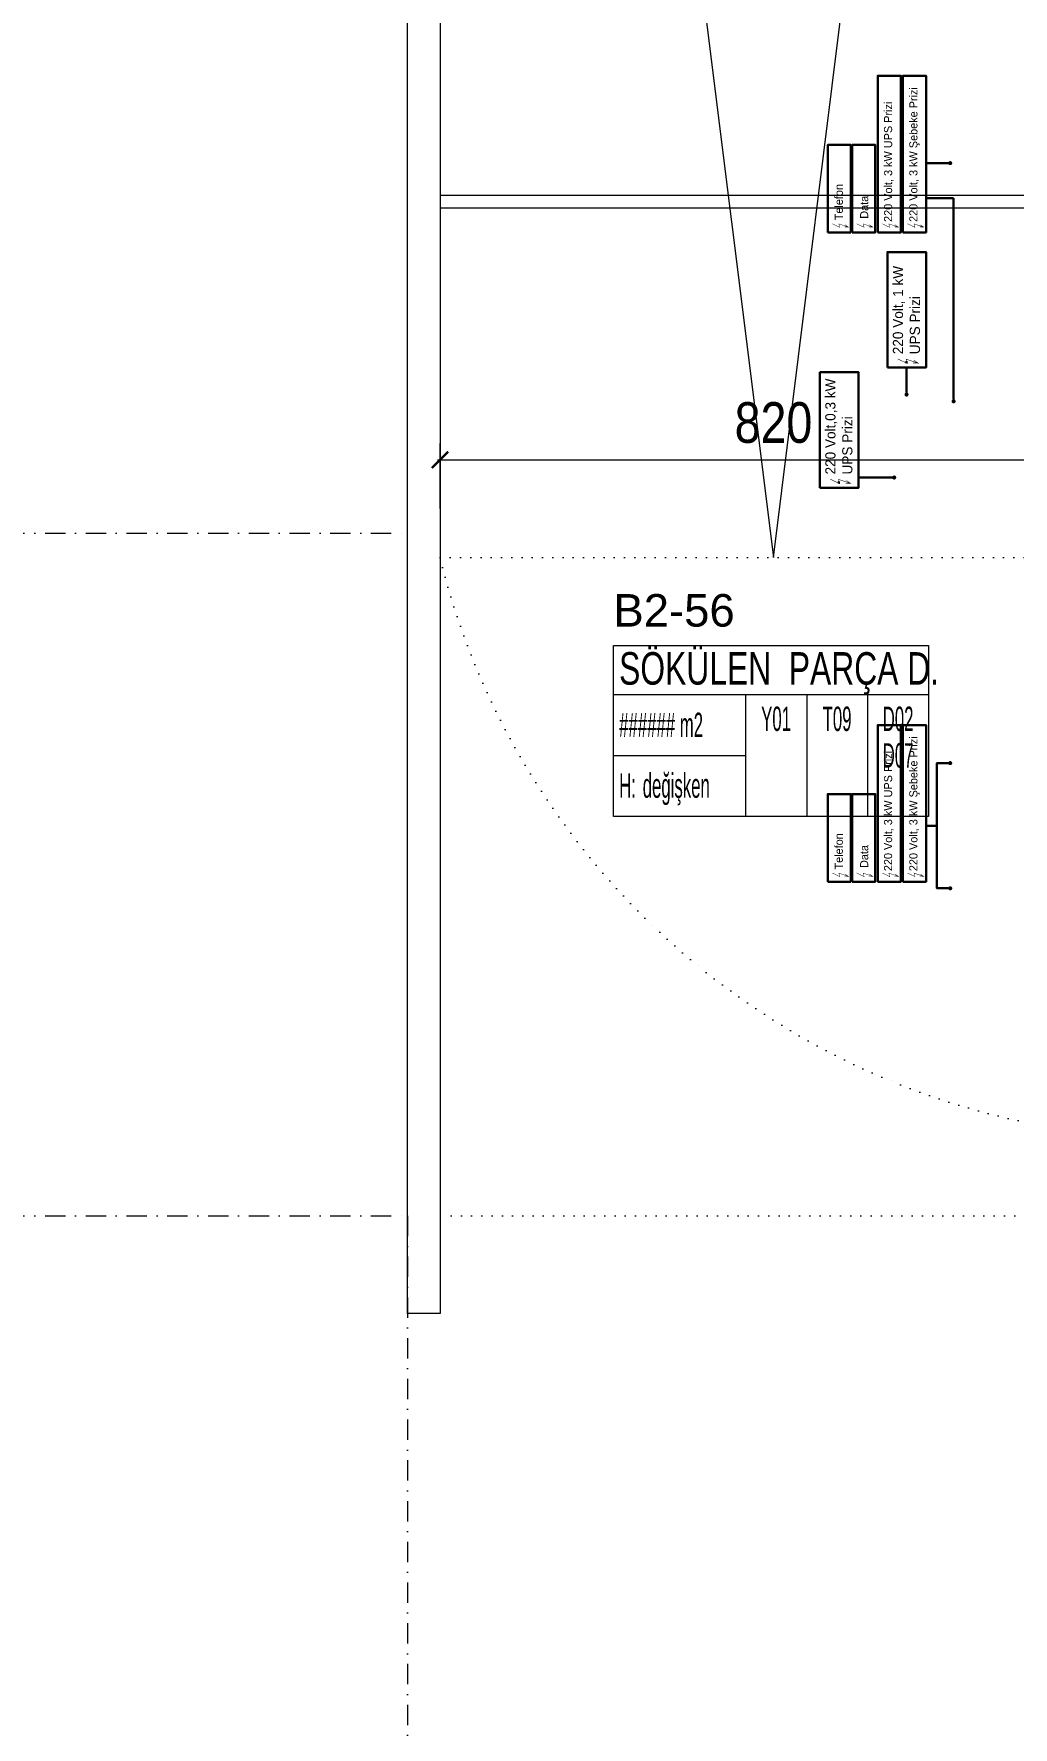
# Model space of a CAD drawing. Header units: metres. Extents: x -13194 to 152406, y -4219 to 19791.
# Drawn here: x -459 to 745, y -629 to 1454 of the extents above; entities that cross this region are included whole.
import ezdxf
from ezdxf.enums import TextEntityAlignment as Align

# ---------------------------------------------------------------- set-up
doc = ezdxf.new("R2010")
doc.units = ezdxf.units.M
doc.header["$LTSCALE"] = 100
doc.header["$MEASUREMENT"] = 0
doc.linetypes.add('DASHDOT2', pattern=[0.5, 0.25, -0.125, 0, -0.125])
doc.linetypes.add('DOT2', pattern=[0.125, 0, -0.125])
doc.layers.get('0').update_dxf_attribs({"color": 9, "lineweight": 9})
for name, color, linetype, lineweight in [('00', 9, 'Continuous', 9), ('01', 9, 'Continuous', 9), ('06D', 9, 'Continuous', 9), ('20', 9, 'DOT2', 9), ('21_mahal200', 9, 'Continuous', 9), ('24', 9, 'DASHDOT2', 9), ('25', 76, 'Continuous', 9), ('elektrik', 252, 'Continuous', 30)]:
    doc.layers.add(name, color=color, linetype=linetype, lineweight=lineweight)
doc.styles.add('Arial', font='arial.ttf', dxfattribs={"height": 2.5})
doc.styles.add('MuuM_TEXT-STANDART', font='ARIALN.TTF')
doc.styles.get("Standard").update_dxf_attribs({"font": 'ARIALN.TTF'})
doc.dimstyles.new('MuuM_DIM200', dxfattribs={"dimscale": 20, "dimtxt": 2, "dimasz": 1, "dimexe": 1, "dimexo": 1, "dimgap": 1, "dimtad": 1, "dimdec": 1, "dimrnd": 0.5, "dimdsep": 46, "dimtxsty": 'MuuM_TEXT-STANDART', "dimblk": 'ARCHTICK', "dimcen": 0, "dimdle": 0.15, "dimclrd": 256, "dimclre": 256, "dimclrt": 256, "dimadec": 0, "dimazin": 0, "dimtfac": 5, "dimtdec": 1, "dimtix": 1, "dimtmove": 2, "dimatfit": 3, "dimldrblk": 'DOT', "dimfxl": 3, "dimfxlon": 1, "dimtolj": 1, "dimlwd": -1, "dimlwe": -1, "dimarcsym": 0})

# ---------------------------------------------------------------- blocks, each defined once
blk = doc.blocks.new('p-akslar_yeni')
at = {"layer": '24'}
for points in [[(2312, -7735), (6415, -7735)], [(2312, -8575), (6415, -8575)], [(6415, -8575), (6415, -11897.2)]]:
    blk.add_lwpolyline(points, dxfattribs=at)
blk = doc.blocks.new('_Dot')
at = {"color": 0, "linetype": 'ByBlock', "lineweight": -2}
blk.add_line((-0.5, 0), (-1, 0), dxfattribs=at)
at = {"color": 0, "linetype": 'ByBlock', "const_width": 0.5}
blk.add_lwpolyline([(-0.25, 0, 1), (0.25, 0, 1)], format="xyb", close=True, dxfattribs=at)
blk = doc.blocks.new('enerji')
at = {"color": 1, "true_color": 0xeb0000, "const_width": 10}
for points in [[(-400546, -608260), (-400624, -608423), (-400549, -608405), (-400620, -608616)], [(-400615, -608525), (-400620, -608616), (-400569, -608541)]]:
    blk.add_lwpolyline(points, dxfattribs=at)
blk = doc.blocks.new('2.bod.sitatik')
at = {"layer": '01'}
blk.add_lwpolyline([(40, -8750), (0, -8750), (0, -2950), (40, -2950), (40, -8710), (40, -8710)], close=True, dxfattribs=at)
blk = doc.blocks.new('_ArchTick')
at = {"color": 0, "linetype": 'ByBlock', "const_width": 0.15}
blk.add_lwpolyline([(-0.5, -0.5), (0.5, 0.5)], dxfattribs=at)
blk = doc.blocks.new('*D601')
at = {"layer": '25', "transparency": 16777216}
for p, q in [((40, -32440.8), (40, -32360.8)), ((860, -32440.8), (860, -32360.8)), ((37, -32380.8), (863, -32380.8))]:
    blk.add_line(p, q, dxfattribs=at)
at = {"layer": '25', "transparency": 16777216, "xscale": 20, "yscale": 20, "zscale": 20, "rotation": 180}
blk.add_blockref('_ArchTick', (40, -32380.8), dxfattribs=at)
at = {"layer": '25', "transparency": 16777216, "xscale": 20, "yscale": 20, "zscale": 20}
blk.add_blockref('_ArchTick', (860, -32380.8), dxfattribs=at)
at = {"layer": '25', "transparency": 16777216, "insert": (450, -32335.2), "char_height": 50, "attachment_point": 5, "style": 'MuuM_TEXT-STANDART'}
blk.add_mtext('\\A1;820', dxfattribs=at)
blk = doc.blocks.new('0_roomno2')
blk.add_lwpolyline([(19.38, -10.5), (0, -10.5), (0, 0), (19.38, 0)], close=True)
for points in [[(0, -3), (19.38, -3)], [(8.12, -3), (8.12, -10.5)], [(11.88, -3), (11.88, -10.5)], [(15.62, -3), (15.62, -10.5)], [(0, -6.75), (8.12, -6.75)]]:
    blk.add_lwpolyline(points)
at = {"style": 'MuuM_TEXT-STANDART', "width": 0.6}
blk.add_text('H:', height=1.5, dxfattribs=at).set_placement((0.35, -8.61), align=Align.MIDDLE_LEFT)
at = {"style": 'Arial'}
blk.add_attdef('ODANO', (0, 1.17), '', height=2, dxfattribs=at)
blk.add_attdef('MEKANADI', text='', height=2, dxfattribs=at).set_placement((0.35, -3), align=Align.BOTTOM_LEFT)
at = {"style": 'MuuM_TEXT-STANDART', "width": 0.6}
for tag, p in [('M2', (0.35, -4.88)), ('TEMIZTAVANYUKSEKLIGI', (1.8, -8.61))]:
    blk.add_attdef(tag, text='', height=1.5, dxfattribs=at).set_placement(p, align=Align.MIDDLE_LEFT)
for tag, p in [('YER01', (10, -4.5)), ('TAVAN01', (13.75, -4.5)), ('DUVAR01', (17.5, -4.5)), ('YER02', (10, -6.75)), ('TAVAN02', (13.75, -6.75)), ('DUVAR02', (17.5, -6.75)), ('YER03', (10, -9)), ('TAVAN03', (13.75, -9)), ('DUVAR03', (17.5, -9))]:
    blk.add_attdef(tag, text='', height=1.5, dxfattribs=at).set_placement(p, align=Align.MIDDLE_CENTER)
blk = doc.blocks.new('2.bod.Mimari')
at = {"layer": '00'}
blk.add_lwpolyline([(40, -7375), (40, -7390), (860, -7390), (860, -7375)], close=True, dxfattribs=at)
at = {"layer": '06D'}
blk.add_lwpolyline([(243.11, -6165), (450, -7820), (655.62, -6165)], dxfattribs=at)
at = {"layer": '06D', "linetype": 'DOT2'}
blk.add_lwpolyline([(1550, -8530), (1550, -7820), (860, -7820), (1550, -8175), (860, -8530, -0.317932), (40, -7820), (860, -7820)], format="xyb", dxfattribs=at)
at = {"layer": '20'}
blk.add_lwpolyline([(860, -8630), (40, -8629.99)], dxfattribs=at)
at = {"layer": '21_mahal200'}
ref = blk.add_blockref('0_roomno2', (253.2, -7928.5), dxfattribs=dict(at, xscale=20, yscale=20, zscale=20))
ref.add_attrib('ODANO', 'B2-56', (253.2, -7905.1), dxfattribs={"layer": '0', "height": 40, "style": 'Arial'})
ref.add_attrib('MEKANADI', 'SÖKÜLEN  PARÇA D.', dxfattribs={"layer": '0', "height": 40, "style": 'Arial', "width": 0.7}).set_placement((260.2, -7988.5), align=Align.BOTTOM_LEFT)
ref.add_attrib('M2', '###### m2', dxfattribs={"layer": '0', "height": 30, "style": 'MuuM_TEXT-STANDART', "width": 0.6}).set_placement((260.2, -8026), align=Align.MIDDLE_LEFT)
ref.add_attrib('TEMIZTAVANYUKSEKLIGI', 'değişken', dxfattribs={"layer": '0', "height": 30, "style": 'MuuM_TEXT-STANDART', "width": 0.6}).set_placement((289.2, -8100.66), align=Align.MIDDLE_LEFT)
ref.add_attrib('YER01', 'Y01', dxfattribs={"layer": '0', "height": 30, "style": 'MuuM_TEXT-STANDART', "width": 0.6}).set_placement((453.2, -8018.5), align=Align.MIDDLE_CENTER)
ref.add_attrib('TAVAN01', 'T09', dxfattribs={"layer": '0', "height": 30, "style": 'MuuM_TEXT-STANDART', "width": 0.6}).set_placement((528.2, -8018.5), align=Align.MIDDLE_CENTER)
ref.add_attrib('DUVAR01', 'D02', dxfattribs={"layer": '0', "height": 30, "style": 'MuuM_TEXT-STANDART', "width": 0.6}).set_placement((603.2, -8018.5), align=Align.MIDDLE_CENTER)
ref.add_attrib('DUVAR02', 'D07', dxfattribs={"layer": '0', "height": 30, "style": 'MuuM_TEXT-STANDART', "width": 0.6}).set_placement((603.2, -8063.5), align=Align.MIDDLE_CENTER)
at = {"layer": '25'}
dim = blk.add_linear_dim(base=(860, -7699.98), p1=(40.01, -7959.39), p2=(860, -7794.89), dimstyle='MuuM_DIM200', override={"dimtxt": 2.5}, dxfattribs=at)
dim.commit()
dim.dimension.update_dxf_attribs({"geometry": '*D601', "text_midpoint": (450, -7654.45), "insert": (0, 24680.79)})

msp = doc.modelspace()

# ---------------------------------------------------------------- linework, layer by layer
at = {"layer": 'elektrik', "color": 1, "true_color": 0xeb0000}
for p, q in [((662.3, 1295), (637.6, 1295)), ((671.5, 1251.8), (637.6, 1251.8)), ((671.5, 1007), (671.5, 1251.8))]:
    msp.add_line(p, q, dxfattribs=at)
for points in [[(578.2, 1209.7), (578.2, 1402.4), (606.6, 1402.4), (606.6, 1209.7)], [(609.2, 1209.7), (609.2, 1402.4), (637.6, 1402.4), (637.6, 1209.7)], [(516.7, 1209.7), (516.7, 1317.4), (545.1, 1317.4), (545.1, 1209.7)], [(546.7, 1209.7), (546.7, 1317.4), (575.1, 1317.4), (575.1, 1209.7)], [(590.1, 1043.7), (590.1, 1185.6), (637.6, 1185.6), (637.6, 1043.7)], [(507, 895.7), (507, 1037.7), (554.6, 1037.7), (554.6, 895.7)], [(578.2, 411.1), (578.2, 603.8), (606.6, 603.8), (606.6, 411.1)], [(609.2, 411.1), (609.2, 603.8), (637.6, 603.8), (637.6, 411.1)], [(516.7, 411.1), (516.7, 518.9), (545.1, 518.9), (545.1, 411.1)], [(546.7, 411.1), (546.7, 518.9), (575.1, 518.9), (575.1, 411.1)]]:
    msp.add_lwpolyline(points, close=True, dxfattribs=at)
for points in [[(613.6, 1049), (613.6, 1051.4)], [(613.6, 1015.3), (613.6, 1043.7)], [(530.5, 901.1), (530.5, 903.5)], [(593.4, 908.3), (554.6, 908.3)], [(662.3, 557), (650.9, 557), (650.9, 480), (650.9, 403), (662.3, 403)], [(650.9, 480), (637.6, 480)]]:
    msp.add_lwpolyline(points, dxfattribs=at)

# ---------------------------------------------------------------- block references
for name in ['2.bod.sitatik', '2.bod.Mimari']:
    msp.add_blockref(name, (0, 8630))
at = {"layer": '24'}
msp.add_blockref('p-akslar_yeni', (-6415, 8575), dxfattribs=at)
at = {"layer": 'elektrik', "color": 1, "true_color": 0xeb0000, "xscale": 5, "yscale": 5, "zscale": 5}
for p in [(667.3, 1295), (598.4, 908.3), (667.3, 557), (667.3, 403)]:
    msp.add_blockref('_Dot', p, dxfattribs=at)
at = {"layer": 'elektrik', "color": 1, "true_color": 0xeb0000}
for name, p, xscale, yscale, zscale, rotation in [('enerji', (-33540.3, 23651), 0.05599999999999999, 0.05599999999999999, 0.05599999999999999, 90), ('enerji', (-33510.3, 23651), 0.05599999999999999, 0.05599999999999999, 0.05599999999999999, 90), ('enerji', (-33478.8, 23651), 0.05599999999999999, 0.05599999999999999, 0.05599999999999999, 90), ('enerji', (-33447.8, 23651), 0.05599999999999999, 0.05599999999999999, 0.05599999999999999, 90), ('_Dot', (613.6, 1010.3), 5, 5, 5, 270), ('_Dot', (671.5, 1002), 5, 5, 5, 270), ('enerji', (-33540.3, 22852.4), 0.05599999999999999, 0.05599999999999999, 0.05599999999999999, 90), ('enerji', (-33510.3, 22852.4), 0.05599999999999999, 0.05599999999999999, 0.05599999999999999, 90), ('enerji', (-33478.8, 22852.4), 0.05599999999999999, 0.05599999999999999, 0.05599999999999999, 90), ('enerji', (-33447.8, 22852.4), 0.05599999999999999, 0.05599999999999999, 0.05599999999999999, 90)]:
    msp.add_blockref(name, p, dxfattribs=dict(at, xscale=xscale, yscale=yscale, zscale=zscale, rotation=rotation))
at = {"layer": 'elektrik', "color": 1, "lineweight": 0, "true_color": 0xeb0000, "xscale": 0.06999999999999999, "yscale": 0.06999999999999999, "zscale": 0.06999999999999999, "rotation": 90}
for p in [(-41975.2, 29092.3), (-42058.3, 28944.4)]:
    msp.add_blockref('enerji', p, dxfattribs=at)

# ---------------------------------------------------------------- texts
at = {"layer": 'elektrik', "color": 1, "true_color": 0xeb0000, "attachment_point": 1, "rotation": 90}
for s, insert, char_height, width in [('{\\fCentury Gothic|b0|i0|c162|p34;22\\fCentury Gothic|b0|i0|c0|p34;0 Volt, 3 kW\\fCentury Gothic|b0|i0|c162|p34; Şebeke Prizi}', (617, 1222.7), 10, 232.498), ('{\\fCentury Gothic|b0|i0|c162|p34;22\\fCentury Gothic|b0|i0|c0|p34;0 Volt, 3 kW\\fCentury Gothic|b0|i0|c162|p34; UPS Prizi}', (585.9, 1222.7), 10, 232.498), ('{\\fCentury Gothic|b0|i0|c162|p34;Telefon}', (525.3, 1224.7), 10, 232.498), ('{\\fCentury Gothic|b0|i0|c162|p34;Data}', (556.5, 1226.6), 10, 232.498), ('{\\fCentury Gothic|b0|i0|c162|p34;22\\fCentury Gothic|b0|i0|c0|p34;0 Volt, \\fCentury Gothic|b0|i0|c162|p34;1\\fCentury Gothic|b0|i0|c0|p34; kW\\fCentury Gothic|b0|i0|c162|p34; \\PUPS Prizi}', (596.8, 1059.9), 12.5, 290.623), ('{\\fCentury Gothic|b0|i0|c162|p34;22\\fCentury Gothic|b0|i0|c0|p34;0 Volt,\\fCentury Gothic|b0|i0|c162|p34;0,3\\fCentury Gothic|b0|i0|c0|p34; kW\\fCentury Gothic|b0|i0|c162|p34; \\PUPS Prizi}', (513.7, 912), 12.5, 290.623), ('{\\fCentury Gothic|b0|i0|c162|p34;22\\fCentury Gothic|b0|i0|c0|p34;0 Volt, 3 kW\\fCentury Gothic|b0|i0|c162|p34; Şebeke Prizi}', (617, 424.1), 10, 232.498), ('{\\fCentury Gothic|b0|i0|c162|p34;22\\fCentury Gothic|b0|i0|c0|p34;0 Volt, 3 kW\\fCentury Gothic|b0|i0|c162|p34; UPS Prizi}', (585.9, 424.1), 10, 232.498), ('{\\fCentury Gothic|b0|i0|c162|p34;Telefon}', (525.3, 426.1), 10, 232.498), ('{\\fCentury Gothic|b0|i0|c162|p34;Data}', (556.5, 428), 10, 232.498)]:
    msp.add_mtext(s, dxfattribs=dict(at, insert=insert, char_height=char_height, width=width))

doc.saveas('drawing.dxf')
